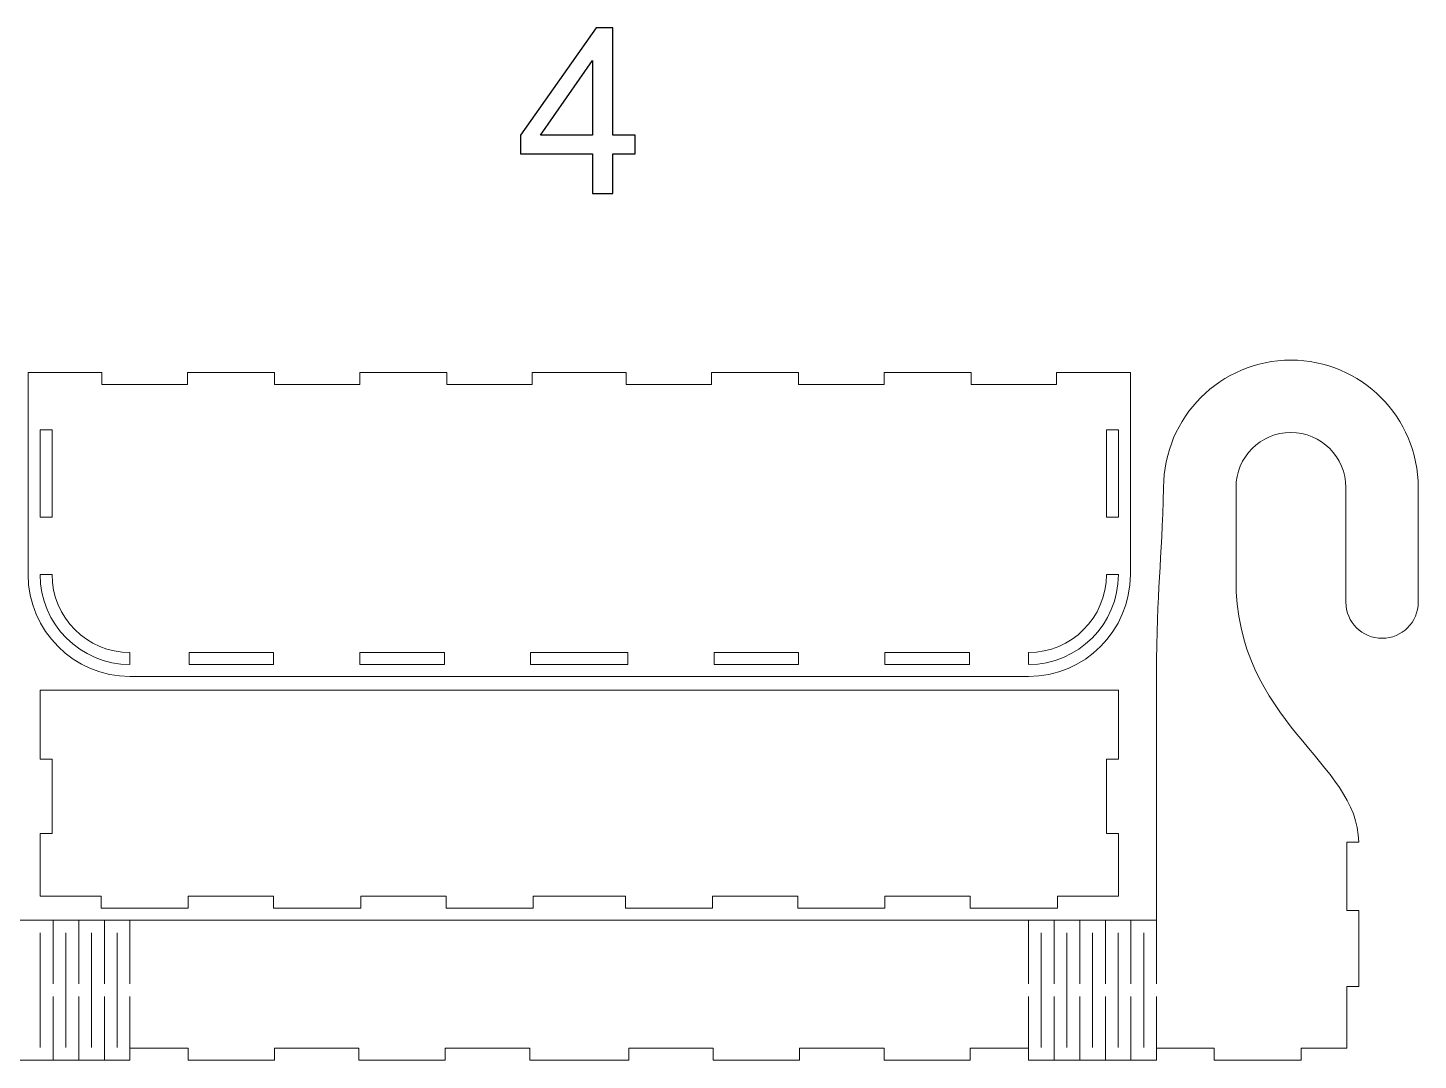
# Model space of a CAD drawing. Header units: centimetres. Extents: x -68 to 56, y -15 to 83.
# Drawn here: x 23.15 to 55.71, y 58.95 to 83.13 of the extents above; entities that cross this region are included whole.
import ezdxf

# ---------------------------------------------------------------- set-up
doc = ezdxf.new("R2010")
doc.units = ezdxf.units.CM
doc.header["$MEASUREMENT"] = 0
doc.layers.add('Layer 1', color=7, linetype='Continuous')

msp = doc.modelspace()

# ---------------------------------------------------------------- linework, layer by layer
at = {"layer": 'Layer 1', "color": 250}
for points, knots in [([(36.37337, 79.24969), (36.37337, 79.24969), (36.37337, 80.17595), (36.37337, 80.17595), (36.37337, 80.17595), (36.37337, 80.17595), (34.68876, 80.17595), (34.68876, 80.17595), (34.68876, 80.17595), (34.68876, 80.17595), (34.68876, 80.61471), (34.68876, 80.61471), (34.68876, 80.61471), (34.68876, 80.61471), (36.46004, 83.12808), (36.46004, 83.12808), (36.46004, 83.12808), (36.46004, 83.12808), (36.85004, 83.12808), (36.85004, 83.12808), (36.85004, 83.12808), (36.85004, 83.12808), (36.85004, 80.61471), (36.85004, 80.61471), (36.85004, 80.61471), (36.85004, 80.61471), (37.37547, 80.61471), (37.37547, 80.61471), (37.37547, 80.61471), (37.37547, 80.61471), (37.37547, 80.17595), (37.37547, 80.17595), (37.37547, 80.17595), (37.37547, 80.17595), (36.85004, 80.17595), (36.85004, 80.17595), (36.85004, 80.17595), (36.85004, 80.17595), (36.85004, 79.24969), (36.85004, 79.24969), (36.85004, 79.24969), (36.85004, 79.24969), (36.37337, 79.24969), (36.37337, 79.24969)], [0, 0, 0, 0, 0.08333333, 0.08333333, 0.08333333, 0.08333333, 0.16666667, 0.16666667, 0.16666667, 0.16666667, 0.25, 0.25, 0.25, 0.25, 0.33333333, 0.33333333, 0.33333333, 0.33333333, 0.41666667, 0.41666667, 0.41666667, 0.41666667, 0.5, 0.5, 0.5, 0.5, 0.58333333, 0.58333333, 0.58333333, 0.58333333, 0.66666667, 0.66666667, 0.66666667, 0.66666667, 0.75, 0.75, 0.75, 0.75, 0.83333333, 0.83333333, 0.83333333, 0.83333333, 1, 1, 1, 1]), ([(36.37337, 80.61471), (36.37337, 80.61471), (36.37337, 82.35981), (36.37337, 82.35981), (36.37337, 82.35981), (36.37337, 82.35981), (35.15731, 80.61471), (35.15731, 80.61471), (35.15731, 80.61471), (35.15731, 80.61471), (36.37337, 80.61471), (36.37337, 80.61471)], [0, 0, 0, 0, 0.25, 0.25, 0.25, 0.25, 0.5, 0.5, 0.5, 0.5, 1, 1, 1, 1])]:
    msp.add_open_spline(points, degree=3, knots=knots, dxfattribs=at)
at = {"layer": 'Layer 1', "color": 250, "lineweight": 20}
for points, knots in [([(49.5865, 59.23256), (49.5865, 59.23256), (49.5865, 58.95256), (49.5865, 58.95256), (49.5865, 58.95256), (49.5865, 58.95256), (46.5865, 58.95256), (46.5865, 58.95256), (46.5865, 58.95256), (46.5865, 58.95256), (46.5865, 59.23256), (46.5865, 59.23256), (46.5865, 59.23256), (46.5865, 59.23256), (45.22253, 59.23256), (45.22253, 59.23256), (45.22253, 59.23256), (45.22253, 59.23256), (45.22253, 58.95256), (45.22253, 58.95256), (45.22253, 58.95256), (45.22253, 58.95256), (43.20253, 58.95256), (43.20253, 58.95256), (43.20253, 58.95256), (43.20253, 58.95256), (43.20253, 59.23256), (43.20253, 59.23256), (43.20253, 59.23256), (43.20253, 59.23256), (41.22253, 59.23256), (41.22253, 59.23256), (41.22253, 59.23256), (41.22253, 59.23256), (41.22253, 58.95256), (41.22253, 58.95256), (41.22253, 58.95256), (41.22253, 58.95256), (39.20253, 58.95256), (39.20253, 58.95256), (39.20253, 58.95256), (39.20253, 58.95256), (39.20253, 59.23256), (39.20253, 59.23256), (39.20253, 59.23256), (39.20253, 59.23256), (37.22253, 59.23256), (37.22253, 59.23256), (37.22253, 59.23256), (37.22253, 59.23256), (37.22253, 58.95256), (37.22253, 58.95256), (37.22253, 58.95256), (37.22253, 58.95256), (36.06281, 58.95256), (36.06281, 58.95256), (36.06281, 58.95256), (36.06281, 58.95256), (34.90309, 58.95256), (34.90309, 58.95256), (34.90309, 58.95256), (34.90309, 58.95256), (34.90309, 59.23256), (34.90309, 59.23256), (34.90309, 59.23256), (34.90309, 59.23256), (32.92309, 59.23256), (32.92309, 59.23256), (32.92309, 59.23256), (32.92309, 59.23256), (32.92309, 58.95256), (32.92309, 58.95256), (32.92309, 58.95256), (32.92309, 58.95256), (30.90309, 58.95256), (30.90309, 58.95256), (30.90309, 58.95256), (30.90309, 58.95256), (30.90309, 59.23256), (30.90309, 59.23256), (30.90309, 59.23256), (30.90309, 59.23256), (28.92309, 59.23256), (28.92309, 59.23256), (28.92309, 59.23256), (28.92309, 59.23256), (28.92309, 58.95256), (28.92309, 58.95256), (28.92309, 58.95256), (28.92309, 58.95256), (26.90309, 58.95256), (26.90309, 58.95256), (26.90309, 58.95256), (26.90309, 58.95256), (26.90309, 59.23256), (26.90309, 59.23256), (26.90309, 59.23256), (26.90309, 59.23256), (25.53912, 59.23256), (25.53912, 59.23256), (25.53912, 59.23256), (25.53912, 59.23256), (25.53912, 58.95256), (25.53912, 58.95256), (25.53912, 58.95256), (25.53912, 58.95256), (22.53912, 58.95256), (22.53912, 58.95256), (22.53912, 58.95256), (22.53912, 58.95256), (22.53912, 59.23256), (22.53912, 59.23256), (22.53912, 59.23256), (22.53912, 59.23256), (21.1922, 59.23256), (21.1922, 59.23256), (21.1922, 59.23256), (21.1922, 59.23256), (21.1922, 58.95256), (21.1922, 58.95256), (21.1922, 58.95256), (21.1922, 58.95256), (19.1522, 58.95256), (19.1522, 58.95256), (19.1522, 58.95256), (19.1522, 58.95256), (19.1522, 59.23256), (19.1522, 59.23256), (19.1522, 59.23256), (19.1522, 59.23256), (18.0853, 59.23256), (18.0853, 59.23256), (18.0853, 59.23256), (18.0853, 59.23256), (18.0853, 60.67874), (18.0853, 60.67874), (18.0853, 60.67874), (18.0853, 60.67874), (17.8053, 60.67874), (17.8053, 60.67874), (17.8053, 60.67874), (17.8053, 60.67874), (17.8053, 62.45819), (17.8053, 62.45819), (17.8053, 62.45819), (17.8053, 62.45819), (18.0853, 62.45819), (18.0853, 62.45819), (18.0853, 62.45819), (18.0853, 62.45819), (18.0853, 64.05819), (18.0853, 64.05819), (18.0853, 64.05819), (18.0853, 64.05819), (17.8053, 64.05819), (17.8053, 64.05819), (17.8053, 64.05819), (17.8053, 65.92169), (20.70136, 66.87724), (20.67878, 70.22955), (20.67878, 70.22955), (20.67878, 70.22955), (20.67878, 72.36456), (20.67878, 72.36456), (20.67878, 72.36456), (20.67878, 73.07495), (20.1029, 73.65083), (19.39251, 73.65083), (19.39251, 73.65083), (18.68212, 73.65083), (18.10624, 73.07495), (18.10624, 72.36456), (18.10624, 72.36456), (18.10624, 71.46854), (18.1113, 70.5715), (18.10464, 69.67562), (18.10464, 69.67562), (18.10464, 69.20899), (17.72299, 68.83204), (17.25637, 68.83204), (17.25637, 68.83204), (16.78975, 68.83204), (16.41148, 69.21031), (16.41148, 69.67694), (16.41148, 69.67694), (16.41148, 69.67694), (16.41148, 72.36456), (16.41148, 72.36456), (16.41148, 72.36456), (16.41148, 74.01094), (17.74613, 75.34559), (19.39251, 75.34559), (19.39251, 75.34559), (21.03889, 75.34559), (22.37354, 74.01094), (22.37354, 72.36456), (22.37354, 72.36456), (22.41666, 70.56824), (22.53912, 70.02635), (22.53912, 67.96456), (22.53912, 67.96456), (22.53912, 67.96456), (22.53912, 62.23256), (22.53912, 62.23256), (22.53912, 62.23256), (22.53912, 62.23256), (25.53912, 62.23256), (25.53912, 62.23256), (25.53912, 62.23256), (29.04702, 62.23256), (32.55491, 62.23256), (36.06281, 62.23256), (36.06281, 62.23256), (39.57071, 62.23256), (43.0786, 62.23256), (46.5865, 62.23256), (46.5865, 62.23256), (46.5865, 62.23256), (49.5865, 62.23256), (49.5865, 62.23256), (49.5865, 62.23256), (49.5865, 62.23256), (49.5865, 67.96456), (49.5865, 67.96456), (49.5865, 67.96456), (49.5865, 70.02635), (49.70896, 70.56824), (49.75208, 72.36456), (49.75208, 72.36456), (49.75208, 74.01094), (51.08673, 75.34559), (52.73311, 75.34559), (52.73311, 75.34559), (54.37949, 75.34559), (55.71414, 74.01094), (55.71414, 72.36456), (55.71414, 72.36456), (55.71414, 72.36456), (55.71414, 69.67694), (55.71414, 69.67694), (55.71414, 69.67694), (55.71414, 69.21031), (55.33587, 68.83204), (54.86925, 68.83204), (54.86925, 68.83204), (54.40263, 68.83204), (54.02098, 69.20899), (54.02098, 69.67562), (54.02098, 69.67562), (54.01432, 70.5715), (54.01938, 71.46854), (54.01938, 72.36456), (54.01938, 72.36456), (54.01938, 73.07495), (53.4435, 73.65083), (52.73311, 73.65083), (52.73311, 73.65083), (52.02272, 73.65083), (51.44684, 73.07495), (51.44684, 72.36456), (51.44684, 72.36456), (51.44684, 72.36456), (51.44684, 70.22955), (51.44684, 70.22955), (51.44684, 70.22955), (51.42426, 66.87724), (54.32032, 65.92169), (54.32032, 64.05819), (54.32032, 64.05819), (54.32032, 64.05819), (54.04032, 64.05819), (54.04032, 64.05819), (54.04032, 64.05819), (54.04032, 64.05819), (54.04032, 62.45819), (54.04032, 62.45819), (54.04032, 62.45819), (54.04032, 62.45819), (54.32032, 62.45819), (54.32032, 62.45819), (54.32032, 62.45819), (54.32032, 62.45819), (54.32032, 60.67874), (54.32032, 60.67874), (54.32032, 60.67874), (54.32032, 60.67874), (54.04032, 60.67874), (54.04032, 60.67874), (54.04032, 60.67874), (54.04032, 60.67874), (54.04032, 59.23256), (54.04032, 59.23256), (54.04032, 59.23256), (54.04032, 59.23256), (52.97342, 59.23256), (52.97342, 59.23256), (52.97342, 59.23256), (52.97342, 59.23256), (52.97342, 58.95256), (52.97342, 58.95256), (52.97342, 58.95256), (52.97342, 58.95256), (50.93342, 58.95256), (50.93342, 58.95256), (50.93342, 58.95256), (50.93342, 58.95256), (50.93342, 59.23256), (50.93342, 59.23256), (50.93342, 59.23256), (50.93342, 59.23256), (49.5865, 59.23256), (49.5865, 59.23256)], [0, 0, 0, 0, 0.01265823, 0.01265823, 0.01265823, 0.01265823, 0.02531646, 0.02531646, 0.02531646, 0.02531646, 0.03797468, 0.03797468, 0.03797468, 0.03797468, 0.05063291, 0.05063291, 0.05063291, 0.05063291, 0.06329114, 0.06329114, 0.06329114, 0.06329114, 0.07594937, 0.07594937, 0.07594937, 0.07594937, 0.08860759, 0.08860759, 0.08860759, 0.08860759, 0.10126582, 0.10126582, 0.10126582, 0.10126582, 0.11392405, 0.11392405, 0.11392405, 0.11392405, 0.12658228, 0.12658228, 0.12658228, 0.12658228, 0.13924051, 0.13924051, 0.13924051, 0.13924051, 0.15189873, 0.15189873, 0.15189873, 0.15189873, 0.16455696, 0.16455696, 0.16455696, 0.16455696, 0.17721519, 0.17721519, 0.17721519, 0.17721519, 0.18987342, 0.18987342, 0.18987342, 0.18987342, 0.20253165, 0.20253165, 0.20253165, 0.20253165, 0.21518987, 0.21518987, 0.21518987, 0.21518987, 0.2278481, 0.2278481, 0.2278481, 0.2278481, 0.24050633, 0.24050633, 0.24050633, 0.24050633, 0.25316456, 0.25316456, 0.25316456, 0.25316456, 0.26582278, 0.26582278, 0.26582278, 0.26582278, 0.27848101, 0.27848101, 0.27848101, 0.27848101, 0.29113924, 0.29113924, 0.29113924, 0.29113924, 0.30379747, 0.30379747, 0.30379747, 0.30379747, 0.3164557, 0.3164557, 0.3164557, 0.3164557, 0.32911392, 0.32911392, 0.32911392, 0.32911392, 0.34177215, 0.34177215, 0.34177215, 0.34177215, 0.35443038, 0.35443038, 0.35443038, 0.35443038, 0.36708861, 0.36708861, 0.36708861, 0.36708861, 0.37974684, 0.37974684, 0.37974684, 0.37974684, 0.39240506, 0.39240506, 0.39240506, 0.39240506, 0.40506329, 0.40506329, 0.40506329, 0.40506329, 0.41772152, 0.41772152, 0.41772152, 0.41772152, 0.43037975, 0.43037975, 0.43037975, 0.43037975, 0.44303797, 0.44303797, 0.44303797, 0.44303797, 0.4556962, 0.4556962, 0.4556962, 0.4556962, 0.46835443, 0.46835443, 0.46835443, 0.46835443, 0.48101266, 0.48101266, 0.48101266, 0.48101266, 0.49367089, 0.49367089, 0.49367089, 0.49367089, 0.50632911, 0.50632911, 0.50632911, 0.50632911, 0.51898734, 0.51898734, 0.51898734, 0.51898734, 0.53164557, 0.53164557, 0.53164557, 0.53164557, 0.5443038, 0.5443038, 0.5443038, 0.5443038, 0.55696203, 0.55696203, 0.55696203, 0.55696203, 0.56962025, 0.56962025, 0.56962025, 0.56962025, 0.58227848, 0.58227848, 0.58227848, 0.58227848, 0.59493671, 0.59493671, 0.59493671, 0.59493671, 0.60759494, 0.60759494, 0.60759494, 0.60759494, 0.62025316, 0.62025316, 0.62025316, 0.62025316, 0.63291139, 0.63291139, 0.63291139, 0.63291139, 0.64556962, 0.64556962, 0.64556962, 0.64556962, 0.65822785, 0.65822785, 0.65822785, 0.65822785, 0.67088608, 0.67088608, 0.67088608, 0.67088608, 0.6835443, 0.6835443, 0.6835443, 0.6835443, 0.69620253, 0.69620253, 0.69620253, 0.69620253, 0.70886076, 0.70886076, 0.70886076, 0.70886076, 0.72151899, 0.72151899, 0.72151899, 0.72151899, 0.73417722, 0.73417722, 0.73417722, 0.73417722, 0.74683544, 0.74683544, 0.74683544, 0.74683544, 0.75949367, 0.75949367, 0.75949367, 0.75949367, 0.7721519, 0.7721519, 0.7721519, 0.7721519, 0.78481013, 0.78481013, 0.78481013, 0.78481013, 0.79746835, 0.79746835, 0.79746835, 0.79746835, 0.81012658, 0.81012658, 0.81012658, 0.81012658, 0.82278481, 0.82278481, 0.82278481, 0.82278481, 0.83544304, 0.83544304, 0.83544304, 0.83544304, 0.84810127, 0.84810127, 0.84810127, 0.84810127, 0.86075949, 0.86075949, 0.86075949, 0.86075949, 0.87341772, 0.87341772, 0.87341772, 0.87341772, 0.88607595, 0.88607595, 0.88607595, 0.88607595, 0.89873418, 0.89873418, 0.89873418, 0.89873418, 0.91139241, 0.91139241, 0.91139241, 0.91139241, 0.92405063, 0.92405063, 0.92405063, 0.92405063, 0.93670886, 0.93670886, 0.93670886, 0.93670886, 0.94936709, 0.94936709, 0.94936709, 0.94936709, 0.96202532, 0.96202532, 0.96202532, 0.96202532, 0.97468354, 0.97468354, 0.97468354, 0.97468354, 1, 1, 1, 1]), ([(36.06281, 67.93819), (36.06281, 67.93819), (25.53912, 67.93819), (25.53912, 67.93819), (25.53912, 67.93819), (24.22594, 67.93819), (23.15349, 69.01065), (23.15349, 70.32382), (23.15349, 70.32382), (23.15349, 70.32382), (23.15349, 75.05764), (23.15349, 75.05764), (23.15349, 75.05764), (23.15349, 75.05764), (24.88308, 75.05764), (24.88308, 75.05764), (24.88308, 75.05764), (24.88308, 75.05764), (24.88308, 74.77764), (24.88308, 74.77764), (24.88308, 74.77764), (24.88308, 74.77764), (26.88308, 74.77764), (26.88308, 74.77764), (26.88308, 74.77764), (26.88308, 74.77764), (26.88308, 75.05764), (26.88308, 75.05764), (26.88308, 75.05764), (26.88308, 75.05764), (28.92308, 75.05764), (28.92308, 75.05764), (28.92308, 75.05764), (28.92308, 75.05764), (28.92308, 74.77764), (28.92308, 74.77764), (28.92308, 74.77764), (28.92308, 74.77764), (30.92306, 74.77764), (30.92306, 74.77764), (30.92306, 74.77764), (30.92306, 74.77764), (30.92306, 75.05764), (30.92306, 75.05764), (30.92306, 75.05764), (30.92306, 75.05764), (32.96306, 75.05764), (32.96306, 75.05764), (32.96306, 75.05764), (32.96306, 75.05764), (32.96306, 74.77764), (32.96306, 74.77764), (32.96306, 74.77764), (32.96306, 74.77764), (34.96304, 74.77764), (34.96304, 74.77764), (34.96304, 74.77764), (34.96304, 74.77764), (34.96304, 75.05764), (34.96304, 75.05764), (34.96304, 75.05764), (34.96304, 75.05764), (36.06281, 75.05764), (36.06281, 75.05764), (36.06281, 75.05764), (36.06281, 75.05764), (37.16258, 75.05764), (37.16258, 75.05764), (37.16258, 75.05764), (37.16258, 75.05764), (37.16258, 74.77764), (37.16258, 74.77764), (37.16258, 74.77764), (37.16258, 74.77764), (39.16256, 74.77764), (39.16256, 74.77764), (39.16256, 74.77764), (39.16256, 74.77764), (39.16256, 75.05764), (39.16256, 75.05764), (39.16256, 75.05764), (39.16256, 75.05764), (41.20256, 75.05764), (41.20256, 75.05764), (41.20256, 75.05764), (41.20256, 75.05764), (41.20256, 74.77764), (41.20256, 74.77764), (41.20256, 74.77764), (41.20256, 74.77764), (43.20254, 74.77764), (43.20254, 74.77764), (43.20254, 74.77764), (43.20254, 74.77764), (43.20254, 75.05764), (43.20254, 75.05764), (43.20254, 75.05764), (43.20254, 75.05764), (45.24254, 75.05764), (45.24254, 75.05764), (45.24254, 75.05764), (45.24254, 75.05764), (45.24254, 74.77764), (45.24254, 74.77764), (45.24254, 74.77764), (45.24254, 74.77764), (47.24254, 74.77764), (47.24254, 74.77764), (47.24254, 74.77764), (47.24254, 74.77764), (47.24254, 75.05764), (47.24254, 75.05764), (47.24254, 75.05764), (47.24254, 75.05764), (48.97213, 75.05764), (48.97213, 75.05764), (48.97213, 75.05764), (48.97213, 75.05764), (48.97213, 70.32382), (48.97213, 70.32382), (48.97213, 70.32382), (48.97213, 69.01065), (47.89968, 67.93819), (46.5865, 67.93819), (46.5865, 67.93819), (46.5865, 67.93819), (36.06281, 67.93819), (36.06281, 67.93819)], [0, 0, 0, 0, 0.03030303, 0.03030303, 0.03030303, 0.03030303, 0.06060606, 0.06060606, 0.06060606, 0.06060606, 0.09090909, 0.09090909, 0.09090909, 0.09090909, 0.12121212, 0.12121212, 0.12121212, 0.12121212, 0.15151515, 0.15151515, 0.15151515, 0.15151515, 0.18181818, 0.18181818, 0.18181818, 0.18181818, 0.21212121, 0.21212121, 0.21212121, 0.21212121, 0.24242424, 0.24242424, 0.24242424, 0.24242424, 0.27272727, 0.27272727, 0.27272727, 0.27272727, 0.3030303, 0.3030303, 0.3030303, 0.3030303, 0.33333333, 0.33333333, 0.33333333, 0.33333333, 0.36363636, 0.36363636, 0.36363636, 0.36363636, 0.39393939, 0.39393939, 0.39393939, 0.39393939, 0.42424242, 0.42424242, 0.42424242, 0.42424242, 0.45454545, 0.45454545, 0.45454545, 0.45454545, 0.48484848, 0.48484848, 0.48484848, 0.48484848, 0.51515152, 0.51515152, 0.51515152, 0.51515152, 0.54545455, 0.54545455, 0.54545455, 0.54545455, 0.57575758, 0.57575758, 0.57575758, 0.57575758, 0.60606061, 0.60606061, 0.60606061, 0.60606061, 0.63636364, 0.63636364, 0.63636364, 0.63636364, 0.66666667, 0.66666667, 0.66666667, 0.66666667, 0.6969697, 0.6969697, 0.6969697, 0.6969697, 0.72727273, 0.72727273, 0.72727273, 0.72727273, 0.75757576, 0.75757576, 0.75757576, 0.75757576, 0.78787879, 0.78787879, 0.78787879, 0.78787879, 0.81818182, 0.81818182, 0.81818182, 0.81818182, 0.84848485, 0.84848485, 0.84848485, 0.84848485, 0.87878788, 0.87878788, 0.87878788, 0.87878788, 0.90909091, 0.90909091, 0.90909091, 0.90909091, 0.93939394, 0.93939394, 0.93939394, 0.93939394, 1, 1, 1, 1]), ([(23.71349, 73.71072), (23.71349, 73.71072), (23.71349, 71.67072), (23.71349, 71.67072), (23.71349, 71.67072), (23.71349, 71.67072), (23.43349, 71.67072), (23.43349, 71.67072), (23.43349, 71.67072), (23.43349, 71.67072), (23.43349, 73.71072), (23.43349, 73.71072), (23.43349, 73.71072), (23.43349, 73.71072), (23.71349, 73.71072), (23.71349, 73.71072)], [0, 0, 0, 0, 0.2, 0.2, 0.2, 0.2, 0.4, 0.4, 0.4, 0.4, 0.6, 0.6, 0.6, 0.6, 1, 1, 1, 1]), ([(48.41213, 73.71072), (48.41213, 73.71072), (48.41213, 71.67072), (48.41213, 71.67072), (48.41213, 71.67072), (48.41213, 71.67072), (48.69213, 71.67072), (48.69213, 71.67072), (48.69213, 71.67072), (48.69213, 71.67072), (48.69213, 73.71072), (48.69213, 73.71072), (48.69213, 73.71072), (48.69213, 73.71072), (48.41213, 73.71072), (48.41213, 73.71072)], [0, 0, 0, 0, 0.2, 0.2, 0.2, 0.2, 0.4, 0.4, 0.4, 0.4, 0.6, 0.6, 0.6, 0.6, 1, 1, 1, 1]), ([(25.53912, 68.49819), (25.53912, 68.49819), (25.53912, 68.21819), (25.53912, 68.21819), (25.53912, 68.21819), (24.38047, 68.21819), (23.43349, 69.16518), (23.43349, 70.32382), (23.43349, 70.32382), (23.43349, 70.32382), (23.71349, 70.32382), (23.71349, 70.32382), (23.71349, 70.32382), (23.71349, 69.31973), (24.53502, 68.49819), (25.53912, 68.49819)], [0, 0, 0, 0, 0.2, 0.2, 0.2, 0.2, 0.4, 0.4, 0.4, 0.4, 0.6, 0.6, 0.6, 0.6, 1, 1, 1, 1]), ([(46.5865, 68.49819), (46.5865, 68.49819), (46.5865, 68.21819), (46.5865, 68.21819), (46.5865, 68.21819), (47.74515, 68.21819), (48.69213, 69.16518), (48.69213, 70.32382), (48.69213, 70.32382), (48.69213, 70.32382), (48.41213, 70.32382), (48.41213, 70.32382), (48.41213, 70.32382), (48.41213, 69.31973), (47.5906, 68.49819), (46.5865, 68.49819)], [0, 0, 0, 0, 0.2, 0.2, 0.2, 0.2, 0.4, 0.4, 0.4, 0.4, 0.6, 0.6, 0.6, 0.6, 1, 1, 1, 1]), ([(26.92309, 68.49819), (26.92309, 68.49819), (28.90309, 68.49819), (28.90309, 68.49819), (28.90309, 68.49819), (28.90309, 68.49819), (28.90309, 68.21819), (28.90309, 68.21819), (28.90309, 68.21819), (28.90309, 68.21819), (26.92309, 68.21819), (26.92309, 68.21819), (26.92309, 68.21819), (26.92309, 68.21819), (26.92309, 68.49819), (26.92309, 68.49819)], [0, 0, 0, 0, 0.2, 0.2, 0.2, 0.2, 0.4, 0.4, 0.4, 0.4, 0.6, 0.6, 0.6, 0.6, 1, 1, 1, 1]), ([(30.92309, 68.49819), (30.92309, 68.49819), (32.90309, 68.49819), (32.90309, 68.49819), (32.90309, 68.49819), (32.90309, 68.49819), (32.90309, 68.21819), (32.90309, 68.21819), (32.90309, 68.21819), (32.90309, 68.21819), (30.92309, 68.21819), (30.92309, 68.21819), (30.92309, 68.21819), (30.92309, 68.21819), (30.92309, 68.49819), (30.92309, 68.49819)], [0, 0, 0, 0, 0.2, 0.2, 0.2, 0.2, 0.4, 0.4, 0.4, 0.4, 0.6, 0.6, 0.6, 0.6, 1, 1, 1, 1]), ([(36.06281, 68.49819), (36.06281, 68.49819), (34.92309, 68.49819), (34.92309, 68.49819), (34.92309, 68.49819), (34.92309, 68.49819), (34.92309, 68.21819), (34.92309, 68.21819), (34.92309, 68.21819), (34.92309, 68.21819), (36.06281, 68.21819), (36.06281, 68.21819), (36.06281, 68.21819), (36.06281, 68.21819), (37.20253, 68.21819), (37.20253, 68.21819), (37.20253, 68.21819), (37.20253, 68.21819), (37.20253, 68.49819), (37.20253, 68.49819), (37.20253, 68.49819), (37.20253, 68.49819), (36.06281, 68.49819), (36.06281, 68.49819)], [0, 0, 0, 0, 0.14285714, 0.14285714, 0.14285714, 0.14285714, 0.28571429, 0.28571429, 0.28571429, 0.28571429, 0.42857143, 0.42857143, 0.42857143, 0.42857143, 0.57142857, 0.57142857, 0.57142857, 0.57142857, 0.71428571, 0.71428571, 0.71428571, 0.71428571, 1, 1, 1, 1]), ([(41.20253, 68.49819), (41.20253, 68.49819), (39.22253, 68.49819), (39.22253, 68.49819), (39.22253, 68.49819), (39.22253, 68.49819), (39.22253, 68.21819), (39.22253, 68.21819), (39.22253, 68.21819), (39.22253, 68.21819), (41.20253, 68.21819), (41.20253, 68.21819), (41.20253, 68.21819), (41.20253, 68.21819), (41.20253, 68.49819), (41.20253, 68.49819)], [0, 0, 0, 0, 0.2, 0.2, 0.2, 0.2, 0.4, 0.4, 0.4, 0.4, 0.6, 0.6, 0.6, 0.6, 1, 1, 1, 1]), ([(45.20253, 68.49819), (45.20253, 68.49819), (43.22253, 68.49819), (43.22253, 68.49819), (43.22253, 68.49819), (43.22253, 68.49819), (43.22253, 68.21819), (43.22253, 68.21819), (43.22253, 68.21819), (43.22253, 68.21819), (45.20253, 68.21819), (45.20253, 68.21819), (45.20253, 68.21819), (45.20253, 68.21819), (45.20253, 68.49819), (45.20253, 68.49819)], [0, 0, 0, 0, 0.2, 0.2, 0.2, 0.2, 0.4, 0.4, 0.4, 0.4, 0.6, 0.6, 0.6, 0.6, 1, 1, 1, 1]), ([(36.06281, 67.61819), (36.06281, 67.61819), (23.43349, 67.61819), (23.43349, 67.61819), (23.43349, 67.61819), (23.43349, 67.61819), (23.43349, 65.99819), (23.43349, 65.99819), (23.43349, 65.99819), (23.43349, 65.99819), (23.71349, 65.99819), (23.71349, 65.99819), (23.71349, 65.99819), (23.71349, 65.99819), (23.71349, 64.25874), (23.71349, 64.25874), (23.71349, 64.25874), (23.71349, 64.25874), (23.43349, 64.25874), (23.43349, 64.25874), (23.43349, 64.25874), (23.43349, 64.25874), (23.43349, 62.79256), (23.43349, 62.79256), (23.43349, 62.79256), (23.43349, 62.79256), (24.86308, 62.79256), (24.86308, 62.79256), (24.86308, 62.79256), (24.86308, 62.79256), (24.86308, 62.51256), (24.86308, 62.51256), (24.86308, 62.51256), (24.86308, 62.51256), (26.90308, 62.51256), (26.90308, 62.51256), (26.90308, 62.51256), (26.90308, 62.51256), (26.90308, 62.79256), (26.90308, 62.79256), (26.90308, 62.79256), (26.90308, 62.79256), (28.90308, 62.79256), (28.90308, 62.79256), (28.90308, 62.79256), (28.90308, 62.79256), (28.90308, 62.51256), (28.90308, 62.51256), (28.90308, 62.51256), (28.90308, 62.51256), (30.94308, 62.51256), (30.94308, 62.51256), (30.94308, 62.51256), (30.94308, 62.51256), (30.94308, 62.79256), (30.94308, 62.79256), (30.94308, 62.79256), (30.94308, 62.79256), (32.94308, 62.79256), (32.94308, 62.79256), (32.94308, 62.79256), (32.94308, 62.79256), (32.94308, 62.51256), (32.94308, 62.51256), (32.94308, 62.51256), (32.94308, 62.51256), (34.98308, 62.51256), (34.98308, 62.51256), (34.98308, 62.51256), (34.98308, 62.51256), (34.98308, 62.79256), (34.98308, 62.79256), (34.98308, 62.79256), (34.98308, 62.79256), (36.06281, 62.79256), (36.06281, 62.79256), (36.06281, 62.79256), (36.06281, 62.79256), (37.14254, 62.79256), (37.14254, 62.79256), (37.14254, 62.79256), (37.14254, 62.79256), (37.14254, 62.51256), (37.14254, 62.51256), (37.14254, 62.51256), (37.14254, 62.51256), (39.18254, 62.51256), (39.18254, 62.51256), (39.18254, 62.51256), (39.18254, 62.51256), (39.18254, 62.79256), (39.18254, 62.79256), (39.18254, 62.79256), (39.18254, 62.79256), (41.18254, 62.79256), (41.18254, 62.79256), (41.18254, 62.79256), (41.18254, 62.79256), (41.18254, 62.51256), (41.18254, 62.51256), (41.18254, 62.51256), (41.18254, 62.51256), (43.22254, 62.51256), (43.22254, 62.51256), (43.22254, 62.51256), (43.22254, 62.51256), (43.22254, 62.79256), (43.22254, 62.79256), (43.22254, 62.79256), (43.22254, 62.79256), (45.22254, 62.79256), (45.22254, 62.79256), (45.22254, 62.79256), (45.22254, 62.79256), (45.22254, 62.51256), (45.22254, 62.51256), (45.22254, 62.51256), (45.22254, 62.51256), (47.26254, 62.51256), (47.26254, 62.51256), (47.26254, 62.51256), (47.26254, 62.51256), (47.26254, 62.79256), (47.26254, 62.79256), (47.26254, 62.79256), (47.26254, 62.79256), (48.69213, 62.79256), (48.69213, 62.79256), (48.69213, 62.79256), (48.69213, 62.79256), (48.69213, 64.25874), (48.69213, 64.25874), (48.69213, 64.25874), (48.69213, 64.25874), (48.41213, 64.25874), (48.41213, 64.25874), (48.41213, 64.25874), (48.41213, 64.25874), (48.41213, 65.99819), (48.41213, 65.99819), (48.41213, 65.99819), (48.41213, 65.99819), (48.69213, 65.99819), (48.69213, 65.99819), (48.69213, 65.99819), (48.69213, 65.99819), (48.69213, 67.61819), (48.69213, 67.61819), (48.69213, 67.61819), (48.69213, 67.61819), (36.06281, 67.61819), (36.06281, 67.61819)], [0, 0, 0, 0, 0.02564103, 0.02564103, 0.02564103, 0.02564103, 0.05128205, 0.05128205, 0.05128205, 0.05128205, 0.07692308, 0.07692308, 0.07692308, 0.07692308, 0.1025641, 0.1025641, 0.1025641, 0.1025641, 0.12820513, 0.12820513, 0.12820513, 0.12820513, 0.15384615, 0.15384615, 0.15384615, 0.15384615, 0.17948718, 0.17948718, 0.17948718, 0.17948718, 0.20512821, 0.20512821, 0.20512821, 0.20512821, 0.23076923, 0.23076923, 0.23076923, 0.23076923, 0.25641026, 0.25641026, 0.25641026, 0.25641026, 0.28205128, 0.28205128, 0.28205128, 0.28205128, 0.30769231, 0.30769231, 0.30769231, 0.30769231, 0.33333333, 0.33333333, 0.33333333, 0.33333333, 0.35897436, 0.35897436, 0.35897436, 0.35897436, 0.38461538, 0.38461538, 0.38461538, 0.38461538, 0.41025641, 0.41025641, 0.41025641, 0.41025641, 0.43589744, 0.43589744, 0.43589744, 0.43589744, 0.46153846, 0.46153846, 0.46153846, 0.46153846, 0.48717949, 0.48717949, 0.48717949, 0.48717949, 0.51282051, 0.51282051, 0.51282051, 0.51282051, 0.53846154, 0.53846154, 0.53846154, 0.53846154, 0.56410256, 0.56410256, 0.56410256, 0.56410256, 0.58974359, 0.58974359, 0.58974359, 0.58974359, 0.61538462, 0.61538462, 0.61538462, 0.61538462, 0.64102564, 0.64102564, 0.64102564, 0.64102564, 0.66666667, 0.66666667, 0.66666667, 0.66666667, 0.69230769, 0.69230769, 0.69230769, 0.69230769, 0.71794872, 0.71794872, 0.71794872, 0.71794872, 0.74358974, 0.74358974, 0.74358974, 0.74358974, 0.76923077, 0.76923077, 0.76923077, 0.76923077, 0.79487179, 0.79487179, 0.79487179, 0.79487179, 0.82051282, 0.82051282, 0.82051282, 0.82051282, 0.84615385, 0.84615385, 0.84615385, 0.84615385, 0.87179487, 0.87179487, 0.87179487, 0.87179487, 0.8974359, 0.8974359, 0.8974359, 0.8974359, 0.92307692, 0.92307692, 0.92307692, 0.92307692, 0.94871795, 0.94871795, 0.94871795, 0.94871795, 1, 1, 1, 1])]:
    msp.add_open_spline(points, degree=3, knots=knots, dxfattribs=at)
at = {"layer": 'Layer 1', "color": 20, "lineweight": 20}
for points in [[(23.73912, 60.74256), (23.73912, 60.74256), (23.73912, 62.23256), (23.73912, 62.23256)], [(24.33912, 60.74256), (24.33912, 60.74256), (24.33912, 62.23256), (24.33912, 62.23256)], [(24.93912, 60.74256), (24.93912, 60.74256), (24.93912, 62.23256), (24.93912, 62.23256)], [(25.53912, 60.74256), (25.53912, 60.74256), (25.53912, 62.23256), (25.53912, 62.23256)], [(46.5865, 60.74256), (46.5865, 60.74256), (46.5865, 62.23256), (46.5865, 62.23256)], [(47.1865, 60.74256), (47.1865, 60.74256), (47.1865, 62.23256), (47.1865, 62.23256)], [(47.7865, 60.74256), (47.7865, 60.74256), (47.7865, 62.23256), (47.7865, 62.23256)], [(48.3865, 60.74256), (48.3865, 60.74256), (48.3865, 62.23256), (48.3865, 62.23256)], [(48.9865, 60.74256), (48.9865, 60.74256), (48.9865, 62.23256), (48.9865, 62.23256)], [(49.5865, 60.74256), (49.5865, 60.74256), (49.5865, 62.23256), (49.5865, 62.23256)], [(23.43912, 59.25256), (23.43912, 59.25256), (23.43912, 61.93256), (23.43912, 61.93256)], [(24.03912, 59.25256), (24.03912, 59.25256), (24.03912, 61.93256), (24.03912, 61.93256)], [(24.63912, 59.25256), (24.63912, 59.25256), (24.63912, 61.93256), (24.63912, 61.93256)], [(25.23912, 59.25256), (25.23912, 59.25256), (25.23912, 61.93256), (25.23912, 61.93256)], [(46.8865, 59.25256), (46.8865, 59.25256), (46.8865, 61.93256), (46.8865, 61.93256)], [(47.4865, 59.25256), (47.4865, 59.25256), (47.4865, 61.93256), (47.4865, 61.93256)], [(48.0865, 59.25256), (48.0865, 59.25256), (48.0865, 61.93256), (48.0865, 61.93256)], [(48.6865, 59.25256), (48.6865, 59.25256), (48.6865, 61.93256), (48.6865, 61.93256)], [(49.2865, 59.25256), (49.2865, 59.25256), (49.2865, 61.93256), (49.2865, 61.93256)], [(23.73912, 58.95256), (23.73912, 58.95256), (23.73912, 60.44256), (23.73912, 60.44256)], [(24.33912, 58.95256), (24.33912, 58.95256), (24.33912, 60.44256), (24.33912, 60.44256)], [(24.93912, 58.95256), (24.93912, 58.95256), (24.93912, 60.44256), (24.93912, 60.44256)], [(25.53912, 59.23256), (25.53912, 59.23256), (25.53912, 60.44256), (25.53912, 60.44256)], [(46.5865, 59.23256), (46.5865, 59.23256), (46.5865, 60.44256), (46.5865, 60.44256)], [(47.1865, 58.95256), (47.1865, 58.95256), (47.1865, 60.44256), (47.1865, 60.44256)], [(47.7865, 58.95256), (47.7865, 58.95256), (47.7865, 60.44256), (47.7865, 60.44256)], [(48.3865, 58.95256), (48.3865, 58.95256), (48.3865, 60.44256), (48.3865, 60.44256)], [(48.9865, 58.95256), (48.9865, 58.95256), (48.9865, 60.44256), (48.9865, 60.44256)], [(49.5865, 59.23256), (49.5865, 59.23256), (49.5865, 60.44256), (49.5865, 60.44256)]]:
    msp.add_open_spline(points, degree=3, dxfattribs=at)

doc.saveas('drawing.dxf')
